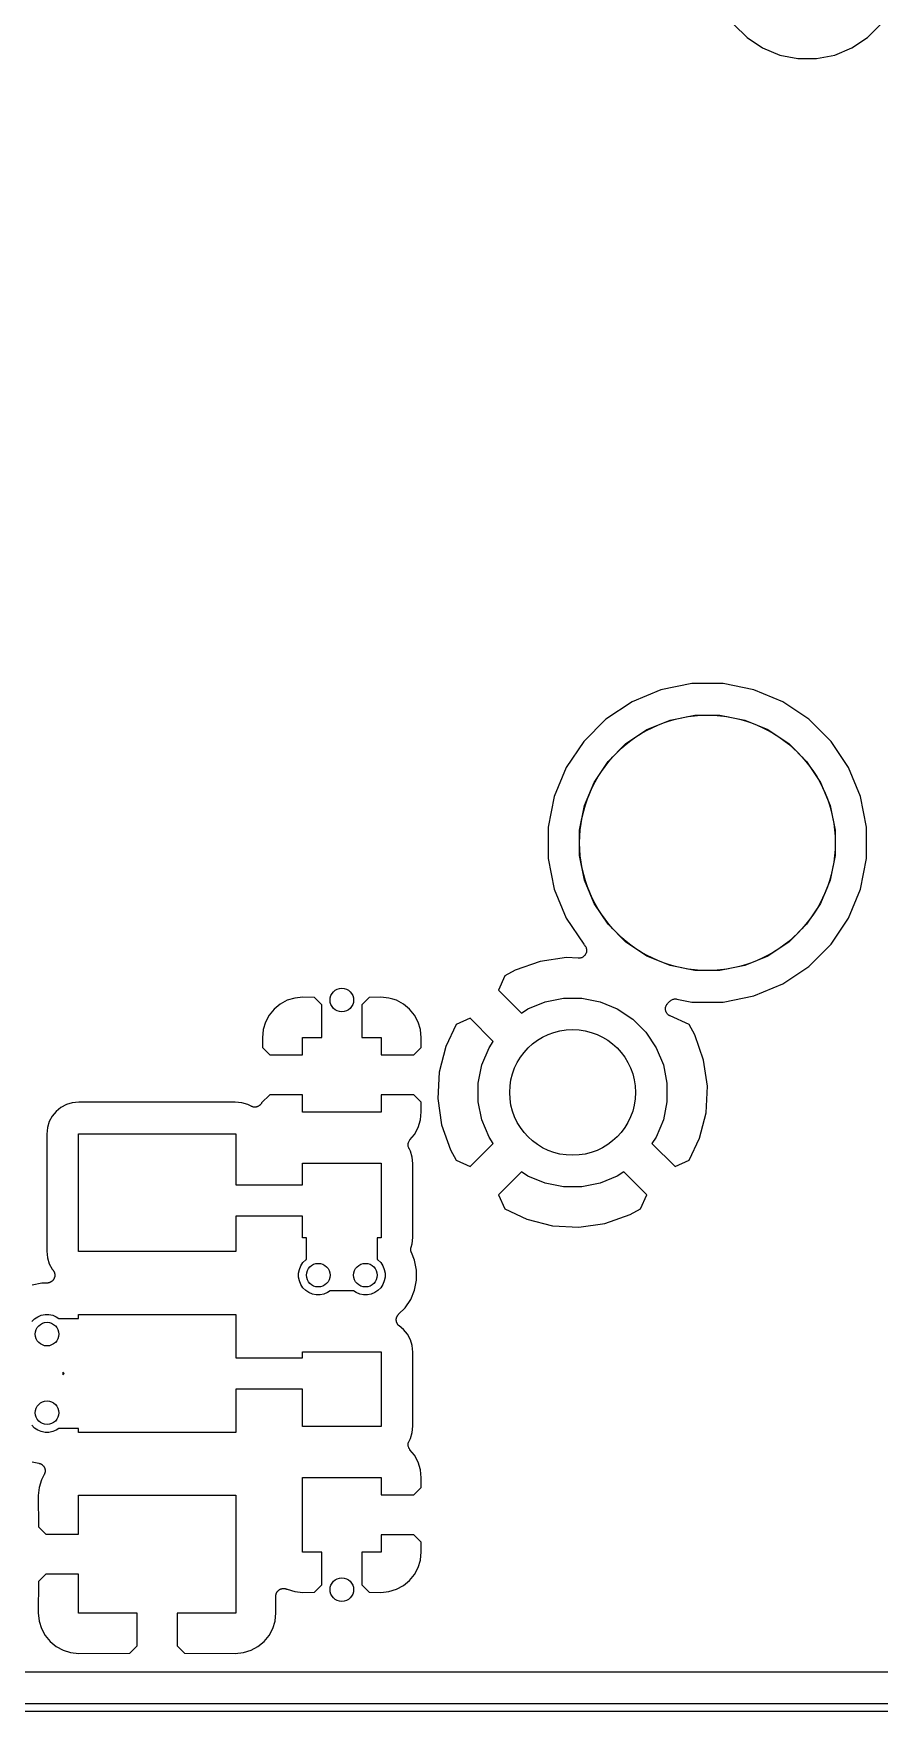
# Model space of a CAD drawing. Extents: x 4.8 to 7.88, y -6.14 to -3.94.
# Drawn here: x 6.322 to 6.746, y -6.144 to -5.303 of the extents above; entities that cross this region are included whole.
import ezdxf

# ---------------------------------------------------------------- set-up
doc = ezdxf.new("R2010")
doc.units = 0
doc.header["$MEASUREMENT"] = 0
doc.layers.add('BLACK', color=7, linetype='CONTINUOUS')

msp = doc.modelspace()

# ---------------------------------------------------------------- linework, layer by layer
at = {"layer": 'BLACK', "linetype": 'CONTINUOUS'}
for p, q in [((6.67275, -5.29878), (6.67933, -5.30536)), ((6.73957, -5.30536), (6.74615, -5.29878)), ((6.67933, -5.30536), (6.68707, -5.31053)), ((6.68707, -5.31053), (6.69567, -5.31409)), ((6.72323, -5.31409), (6.73183, -5.31053)), ((6.73183, -5.31053), (6.73957, -5.30536)), ((6.69567, -5.31409), (6.7048, -5.31591)), ((6.7048, -5.31591), (6.7141, -5.31591)), ((6.7141, -5.31591), (6.72323, -5.31409)), ((6.6516, -5.62894), (6.63619, -5.632)), ((6.6673, -5.62894), (6.6516, -5.62894)), ((6.6827, -5.632), (6.6673, -5.62894)), ((6.62169, -5.63801), (6.60863, -5.64674)), ((6.63619, -5.632), (6.62169, -5.63801)), ((6.69721, -5.63801), (6.6827, -5.632)), ((6.71027, -5.64674), (6.69721, -5.63801)), ((6.60863, -5.64674), (6.59752, -5.65784)), ((6.62914, -5.65197), (6.64079, -5.64714)), ((6.64079, -5.64714), (6.65315, -5.64469)), ((6.65315, -5.64469), (6.66575, -5.64469)), ((6.66575, -5.64469), (6.67811, -5.64714)), ((6.67811, -5.64714), (6.68975, -5.65197)), ((6.72137, -5.65784), (6.71027, -5.64674)), ((6.61867, -5.65897), (6.62914, -5.65197)), ((6.68975, -5.65197), (6.70023, -5.65897)), ((6.59752, -5.65784), (6.5888, -5.6709)), ((6.60976, -5.66788), (6.61867, -5.65897)), ((6.70023, -5.65897), (6.70914, -5.66788)), ((6.7301, -5.6709), (6.72137, -5.65784)), ((6.5888, -5.6709), (6.58279, -5.68541)), ((6.60275, -5.67836), (6.60976, -5.66788)), ((6.70914, -5.66788), (6.71614, -5.67836)), ((6.73611, -5.68541), (6.7301, -5.6709)), ((6.59793, -5.69), (6.60275, -5.67836)), ((6.71614, -5.67836), (6.72097, -5.69)), ((6.58279, -5.68541), (6.57972, -5.70081)), ((6.73917, -5.70081), (6.73611, -5.68541)), ((6.59547, -5.70236), (6.59793, -5.69)), ((6.72097, -5.69), (6.72343, -5.70236)), ((6.57972, -5.70081), (6.57972, -5.71651)), ((6.59547, -5.71496), (6.59547, -5.70236)), ((6.72343, -5.70236), (6.72343, -5.71496)), ((6.73917, -5.71651), (6.73917, -5.70081)), ((6.57972, -5.71651), (6.58279, -5.73192)), ((6.59793, -5.72732), (6.59547, -5.71496)), ((6.72343, -5.71496), (6.72097, -5.72732)), ((6.73611, -5.73192), (6.73917, -5.71651)), ((6.60275, -5.73897), (6.59793, -5.72732)), ((6.72097, -5.72732), (6.71614, -5.73897)), ((6.58279, -5.73192), (6.5888, -5.74643)), ((6.60976, -5.74944), (6.60275, -5.73897)), ((6.71614, -5.73897), (6.70914, -5.74944)), ((6.7301, -5.74643), (6.73611, -5.73192)), ((6.5888, -5.74643), (6.59752, -5.75948)), ((6.72137, -5.75948), (6.7301, -5.74643)), ((6.61867, -5.75836), (6.60976, -5.74944)), ((6.70914, -5.74944), (6.70023, -5.75836)), ((6.59752, -5.75948), (6.5978, -5.75976)), ((6.5978, -5.75976), (6.59784, -5.7598)), ((6.59784, -5.7598), (6.5979, -5.75987)), ((6.5979, -5.75987), (6.59797, -5.75994)), ((6.59797, -5.75994), (6.59814, -5.76017)), ((6.59814, -5.76017), (6.59832, -5.7604)), ((6.59821, -5.76483), (6.59816, -5.76491)), ((6.59827, -5.76476), (6.59821, -5.76483)), ((6.59841, -5.7645), (6.59827, -5.76476)), ((6.59832, -5.7604), (6.59836, -5.76049)), ((6.59836, -5.76049), (6.59842, -5.76056)), ((6.59856, -5.76426), (6.59841, -5.7645)), ((6.59842, -5.76056), (6.59854, -5.76082)), ((6.59854, -5.76082), (6.59867, -5.76108)), ((6.59859, -5.76417), (6.59856, -5.76426)), ((6.59864, -5.76408), (6.59859, -5.76417)), ((6.59873, -5.76381), (6.59864, -5.76408)), ((6.59867, -5.76108), (6.5987, -5.76117)), ((6.5987, -5.76117), (6.59874, -5.76126)), ((6.59883, -5.76354), (6.59873, -5.76381)), ((6.59874, -5.76126), (6.5988, -5.76154)), ((6.5988, -5.76154), (6.59889, -5.76182)), ((6.59884, -5.76344), (6.59883, -5.76354)), ((6.59887, -5.76335), (6.59884, -5.76344)), ((6.5989, -5.76306), (6.59887, -5.76335)), ((6.59889, -5.76182), (6.59889, -5.76192)), ((6.59889, -5.76192), (6.59892, -5.76201)), ((6.59895, -5.76278), (6.5989, -5.76306)), ((6.59892, -5.76201), (6.59893, -5.7623)), ((6.59893, -5.7623), (6.59895, -5.76258)), ((6.59895, -5.76258), (6.59894, -5.76268)), ((6.59894, -5.76268), (6.59895, -5.76278)), ((6.62914, -5.76536), (6.61867, -5.75836)), ((6.70023, -5.75836), (6.68975, -5.76536)), ((6.71027, -5.77059), (6.72137, -5.75948)), ((6.56319, -5.77251), (6.558, -5.77528)), ((6.57576, -5.76806), (6.56319, -5.77251)), ((6.58887, -5.76616), (6.57576, -5.76806)), ((6.59481, -5.76647), (6.58887, -5.76616)), ((6.59491, -5.76647), (6.59481, -5.76647)), ((6.595, -5.76648), (6.59491, -5.76647)), ((6.59529, -5.76645), (6.595, -5.76648)), ((6.59558, -5.76644), (6.59529, -5.76645)), ((6.59567, -5.76642), (6.59558, -5.76644)), ((6.59577, -5.76641), (6.59567, -5.76642)), ((6.59604, -5.76633), (6.59577, -5.76641)), ((6.59632, -5.76626), (6.59604, -5.76633)), ((6.59641, -5.76622), (6.59632, -5.76626)), ((6.5965, -5.76619), (6.59641, -5.76622)), ((6.59676, -5.76605), (6.5965, -5.76619)), ((6.59702, -5.76593), (6.59676, -5.76605)), ((6.5971, -5.76588), (6.59702, -5.76593)), ((6.59718, -5.76583), (6.5971, -5.76588)), ((6.59741, -5.76565), (6.59718, -5.76583)), ((6.59764, -5.76548), (6.59741, -5.76565)), ((6.5977, -5.76541), (6.59764, -5.76548)), ((6.59778, -5.76535), (6.5977, -5.76541)), ((6.59796, -5.76512), (6.59778, -5.76535)), ((6.59816, -5.76491), (6.59796, -5.76512)), ((6.64079, -5.77018), (6.62914, -5.76536)), ((6.65315, -5.77264), (6.64079, -5.77018)), ((6.66575, -5.77264), (6.65315, -5.77264)), ((6.67811, -5.77018), (6.66575, -5.77264)), ((6.68975, -5.76536), (6.67811, -5.77018)), ((6.69721, -5.77931), (6.71027, -5.77059)), ((6.558, -5.77528), (6.5548, -5.78237)), ((6.6827, -5.78532), (6.69721, -5.77931)), ((6.44553, -5.78939), (6.44248, -5.79189)), ((6.449, -5.78754), (6.44553, -5.78939)), ((6.45277, -5.78639), (6.449, -5.78754)), ((6.45686, -5.78599), (6.45277, -5.78639)), ((6.46268, -5.78608), (6.45686, -5.78599)), ((6.46638, -5.78978), (6.46268, -5.78608)), ((6.46638, -5.8061), (6.46638, -5.78978)), ((6.49008, -5.78608), (6.48638, -5.78978)), ((6.48638, -5.78978), (6.48638, -5.8061)), ((6.4959, -5.78599), (6.49008, -5.78608)), ((6.49998, -5.78639), (6.4959, -5.78599)), ((6.50197, -5.787), (6.49998, -5.78639)), ((6.50375, -5.78754), (6.50197, -5.787)), ((6.50197, -5.787), (6.50197, -5.787)), ((6.50723, -5.78939), (6.50375, -5.78754)), ((6.51027, -5.79189), (6.50723, -5.78939)), ((6.5548, -5.78237), (6.56637, -5.79394)), ((6.56957, -5.79179), (6.57817, -5.78823)), ((6.57817, -5.78823), (6.5873, -5.78642)), ((6.5873, -5.78642), (6.5966, -5.78642)), ((6.5966, -5.78642), (6.60573, -5.78823)), ((6.60573, -5.78823), (6.61433, -5.79179)), ((6.63881, -5.79016), (6.63896, -5.78989)), ((6.63896, -5.78989), (6.63911, -5.78961)), ((6.63911, -5.78961), (6.63916, -5.78956)), ((6.63916, -5.78956), (6.63919, -5.78949)), ((6.63919, -5.78949), (6.6394, -5.78926)), ((6.6394, -5.78926), (6.6396, -5.78902)), ((6.6396, -5.78902), (6.64063, -5.78799)), ((6.64063, -5.78799), (6.64064, -5.78798)), ((6.64064, -5.78798), (6.64067, -5.78795)), ((6.64064, -5.78798), (6.64064, -5.78798)), ((6.64064, -5.78798), (6.64064, -5.78798)), ((6.64067, -5.78795), (6.64095, -5.78772)), ((6.64095, -5.78772), (6.64124, -5.78749)), ((6.64124, -5.78749), (6.64125, -5.78748)), ((6.64125, -5.78748), (6.64127, -5.78747)), ((6.64127, -5.78747), (6.64159, -5.7873)), ((6.64159, -5.7873), (6.64192, -5.78713)), ((6.64192, -5.78713), (6.64193, -5.78713)), ((6.64193, -5.78713), (6.64195, -5.78712)), ((6.64195, -5.78712), (6.6423, -5.78702)), ((6.6423, -5.78702), (6.64265, -5.78691)), ((6.64265, -5.78691), (6.64267, -5.78691)), ((6.64267, -5.78691), (6.64269, -5.7869)), ((6.64269, -5.7869), (6.64305, -5.78687)), ((6.64305, -5.78687), (6.64342, -5.78684)), ((6.64342, -5.78684), (6.64344, -5.78684)), ((6.64344, -5.78684), (6.64345, -5.78684)), ((6.64345, -5.78684), (6.64382, -5.78687)), ((6.64382, -5.78687), (6.64418, -5.78691)), ((6.64418, -5.78691), (6.6516, -5.78839)), ((6.6516, -5.78839), (6.6673, -5.78839)), ((6.6673, -5.78839), (6.6827, -5.78532)), ((6.43813, -5.79841), (6.43698, -5.80218)), ((6.43998, -5.79494), (6.43813, -5.79841)), ((6.44248, -5.79189), (6.43998, -5.79494)), ((6.51277, -5.79494), (6.51027, -5.79189)), ((6.51463, -5.79841), (6.51277, -5.79494)), ((6.51577, -5.80218), (6.51463, -5.79841)), ((6.54066, -5.79651), (6.53366, -5.79967)), ((6.55222, -5.80808), (6.54066, -5.79651)), ((6.56637, -5.79394), (6.56957, -5.79179)), ((6.61433, -5.79179), (6.62207, -5.79696)), ((6.62207, -5.79696), (6.62865, -5.80355)), ((6.63845, -5.79164), (6.63849, -5.79134)), ((6.63845, -5.79172), (6.63845, -5.79164)), ((6.63845, -5.79179), (6.63845, -5.79172)), ((6.63847, -5.7921), (6.63845, -5.79179)), ((6.63849, -5.79241), (6.63847, -5.7921)), ((6.63849, -5.79134), (6.63852, -5.79102)), ((6.63851, -5.79248), (6.63849, -5.79241)), ((6.63852, -5.79255), (6.63851, -5.79248)), ((6.63852, -5.79102), (6.63854, -5.79095)), ((6.63861, -5.79285), (6.63852, -5.79255)), ((6.63854, -5.79095), (6.63855, -5.79088)), ((6.63855, -5.79088), (6.63866, -5.79059)), ((6.63868, -5.79315), (6.63861, -5.79285)), ((6.63866, -5.79059), (6.63875, -5.79029)), ((6.63872, -5.79322), (6.63868, -5.79315)), ((6.63874, -5.79329), (6.63872, -5.79322)), ((6.63888, -5.79357), (6.63874, -5.79329)), ((6.63875, -5.79029), (6.63878, -5.79023)), ((6.63878, -5.79023), (6.63881, -5.79016)), ((6.63902, -5.79385), (6.63888, -5.79357)), ((6.63906, -5.79391), (6.63902, -5.79385)), ((6.6391, -5.79397), (6.63906, -5.79391)), ((6.63929, -5.79421), (6.6391, -5.79397)), ((6.63948, -5.79446), (6.63929, -5.79421)), ((6.63953, -5.79451), (6.63948, -5.79446)), ((6.63958, -5.79457), (6.63953, -5.79451)), ((6.63982, -5.79477), (6.63958, -5.79457)), ((6.64005, -5.79498), (6.63982, -5.79477)), ((6.64011, -5.79501), (6.64005, -5.79498)), ((6.64017, -5.79506), (6.64011, -5.79501)), ((6.64044, -5.79521), (6.64017, -5.79506)), ((6.64071, -5.79537), (6.64044, -5.79521)), ((6.64076, -5.79539), (6.64071, -5.79537)), ((6.65033, -5.79971), (6.64076, -5.79539)), ((6.43698, -5.80218), (6.43658, -5.80626)), ((6.43658, -5.80626), (6.43666, -5.8111)), ((6.45669, -5.8148), (6.45669, -5.8061)), ((6.45669, -5.8061), (6.46638, -5.8061)), ((6.48638, -5.8061), (6.49606, -5.8061)), ((6.49606, -5.8061), (6.49606, -5.8148)), ((6.51618, -5.80626), (6.51577, -5.80218)), ((6.51609, -5.8111), (6.51618, -5.80626)), ((6.53366, -5.79967), (6.52841, -5.81068)), ((6.62865, -5.80355), (6.63382, -5.81128)), ((6.6531, -5.8049), (6.65033, -5.79971)), ((6.65755, -5.81747), (6.6531, -5.8049)), ((6.43666, -5.8111), (6.44037, -5.8148)), ((6.44037, -5.8148), (6.45669, -5.8148)), ((6.49606, -5.8148), (6.51238, -5.8148)), ((6.51238, -5.8148), (6.51609, -5.8111)), ((6.52841, -5.81068), (6.52515, -5.82351)), ((6.54652, -5.81988), (6.55008, -5.81128)), ((6.55008, -5.81128), (6.55222, -5.80808)), ((6.63382, -5.81128), (6.63738, -5.81988)), ((6.52515, -5.82351), (6.52445, -5.83674)), ((6.5447, -5.82901), (6.54652, -5.81988)), ((6.63738, -5.81988), (6.63919, -5.82901)), ((6.65945, -5.83058), (6.65755, -5.81747)), ((6.5447, -5.83831), (6.5447, -5.82901)), ((6.63919, -5.82901), (6.63919, -5.83831)), ((6.65875, -5.84381), (6.65945, -5.83058)), ((6.33843, -5.83971), (6.3357, -5.84117)), ((6.3414, -5.83881), (6.33843, -5.83971)), ((6.34468, -5.83849), (6.3414, -5.83881)), ((6.42304, -5.83849), (6.34468, -5.83849)), ((6.42632, -5.83881), (6.42304, -5.83849)), ((6.42928, -5.83971), (6.42632, -5.83881)), ((6.4309, -5.84057), (6.42928, -5.83971)), ((6.43472, -5.8405), (6.43459, -5.84058)), ((6.43485, -5.84043), (6.43472, -5.8405)), ((6.43504, -5.84029), (6.43485, -5.84043)), ((6.43523, -5.84016), (6.43504, -5.84029)), ((6.43534, -5.84005), (6.43523, -5.84016)), ((6.43546, -5.83996), (6.43534, -5.84005)), ((6.43561, -5.83978), (6.43546, -5.83996)), ((6.43578, -5.83962), (6.43561, -5.83978)), ((6.43586, -5.83949), (6.43578, -5.83962)), ((6.43596, -5.83938), (6.43586, -5.83949)), ((6.43608, -5.83918), (6.43596, -5.83938)), ((6.43621, -5.83898), (6.43608, -5.83918)), ((6.43622, -5.83895), (6.43621, -5.83898)), ((6.44037, -5.8348), (6.43622, -5.83895)), ((6.45669, -5.8348), (6.44037, -5.8348)), ((6.45669, -5.8435), (6.45669, -5.8348)), ((6.51238, -5.8348), (6.49606, -5.8348)), ((6.49606, -5.8348), (6.49606, -5.8435)), ((6.51609, -5.83851), (6.51238, -5.8348)), ((6.51618, -5.84334), (6.51609, -5.83851)), ((6.52445, -5.83674), (6.52635, -5.84985)), ((6.54652, -5.84744), (6.5447, -5.83831)), ((6.63919, -5.83831), (6.63738, -5.84744)), ((6.32987, -5.84828), (6.32897, -5.85124)), ((6.33133, -5.84554), (6.32987, -5.84828)), ((6.3333, -5.84314), (6.33133, -5.84554)), ((6.3357, -5.84117), (6.3333, -5.84314)), ((6.43103, -5.84063), (6.4309, -5.84057)), ((6.43116, -5.8407), (6.43103, -5.84063)), ((6.43139, -5.84078), (6.43116, -5.8407)), ((6.43161, -5.84087), (6.43139, -5.84078)), ((6.43175, -5.8409), (6.43161, -5.84087)), ((6.43189, -5.84094), (6.43175, -5.8409)), ((6.43213, -5.84097), (6.43189, -5.84094)), ((6.43236, -5.84102), (6.43213, -5.84097)), ((6.43251, -5.84102), (6.43236, -5.84102)), ((6.43266, -5.84104), (6.43251, -5.84102)), ((6.43289, -5.84102), (6.43266, -5.84104)), ((6.43313, -5.84102), (6.43289, -5.84102)), ((6.43327, -5.84099), (6.43313, -5.84102)), ((6.43342, -5.84098), (6.43327, -5.84099)), ((6.43365, -5.84092), (6.43342, -5.84098)), ((6.43388, -5.84087), (6.43365, -5.84092)), ((6.43402, -5.84082), (6.43388, -5.84087)), ((6.43416, -5.84078), (6.43402, -5.84082)), ((6.43437, -5.84067), (6.43416, -5.84078)), ((6.43459, -5.84058), (6.43437, -5.84067)), ((6.49606, -5.8435), (6.45669, -5.8435)), ((6.51463, -5.85119), (6.51577, -5.84742)), ((6.51577, -5.84742), (6.51618, -5.84334)), ((6.55008, -5.85604), (6.54652, -5.84744)), ((6.63738, -5.84744), (6.63382, -5.85604)), ((6.65549, -5.85665), (6.65875, -5.84381)), ((6.32897, -5.85124), (6.32864, -5.85452)), ((6.32864, -5.85452), (6.32864, -5.91319)), ((6.34449, -5.91339), (6.34449, -5.85433)), ((6.34449, -5.85433), (6.42323, -5.85433)), ((6.42323, -5.85433), (6.42323, -5.87992)), ((6.51047, -5.85748), (6.51277, -5.85467)), ((6.51277, -5.85467), (6.51463, -5.85119)), ((6.52635, -5.84985), (6.5308, -5.86242)), ((6.55222, -5.85924), (6.55008, -5.85604)), ((6.63382, -5.85604), (6.63167, -5.85924)), ((6.65024, -5.86765), (6.65549, -5.85665)), ((6.50959, -5.85958), (6.5096, -5.85956)), ((6.50959, -5.85995), (6.50959, -5.85958)), ((6.50959, -5.86031), (6.50959, -5.85995)), ((6.50959, -5.86033), (6.50959, -5.86031)), ((6.50959, -5.86035), (6.50959, -5.86033)), ((6.50966, -5.86071), (6.50959, -5.86035)), ((6.5096, -5.85955), (6.50967, -5.85919)), ((6.5096, -5.85956), (6.5096, -5.85955)), ((6.50973, -5.86107), (6.50966, -5.86071)), ((6.50967, -5.85919), (6.50974, -5.85883)), ((6.50973, -5.86109), (6.50973, -5.86107)), ((6.50974, -5.8611), (6.50973, -5.86109)), ((6.50974, -5.85883), (6.50975, -5.85881)), ((6.50988, -5.86145), (6.50974, -5.8611)), ((6.50975, -5.85879), (6.5099, -5.85846)), ((6.50975, -5.85881), (6.50975, -5.85879)), ((6.51001, -5.86178), (6.50988, -5.86145)), ((6.5099, -5.85846), (6.51004, -5.85812)), ((6.51003, -5.86181), (6.51001, -5.86178)), ((6.51003, -5.86182), (6.51003, -5.86181)), ((6.51003, -5.86181), (6.51003, -5.86181)), ((6.51004, -5.86183), (6.51003, -5.86182)), ((6.51004, -5.85812), (6.51005, -5.8581)), ((6.51068, -5.86304), (6.51004, -5.86183)), ((6.51005, -5.8581), (6.51006, -5.85809)), ((6.51006, -5.85809), (6.51026, -5.85779)), ((6.51026, -5.85779), (6.51047, -5.85748)), ((6.51158, -5.86601), (6.51068, -5.86304)), ((6.5308, -5.86242), (6.53357, -5.86761)), ((6.54066, -5.87081), (6.55222, -5.85924)), ((6.63167, -5.85924), (6.64324, -5.87081)), ((6.45669, -5.87992), (6.45669, -5.86909)), ((6.45669, -5.86909), (6.49606, -5.86909)), ((6.49606, -5.86909), (6.49606, -5.9065)), ((6.51191, -5.86929), (6.51158, -5.86601)), ((6.51191, -5.9063), (6.51191, -5.86929)), ((6.53357, -5.86761), (6.54066, -5.87081)), ((6.56637, -5.87339), (6.5548, -5.88495)), ((6.56957, -5.87553), (6.56637, -5.87339)), ((6.61753, -5.87339), (6.61433, -5.87553)), ((6.6291, -5.88495), (6.61753, -5.87339)), ((6.64324, -5.87081), (6.65024, -5.86765)), ((6.42323, -5.87992), (6.45669, -5.87992)), ((6.57817, -5.87909), (6.56957, -5.87553)), ((6.5873, -5.88091), (6.57817, -5.87909)), ((6.5966, -5.88091), (6.5873, -5.88091)), ((6.60573, -5.87909), (6.5966, -5.88091)), ((6.61433, -5.87553), (6.60573, -5.87909)), ((6.5548, -5.88495), (6.55796, -5.89195)), ((6.6259, -5.89204), (6.6291, -5.88495)), ((6.45669, -5.89567), (6.42323, -5.89567)), ((6.42323, -5.89567), (6.42323, -5.91339)), ((6.45669, -5.9065), (6.45669, -5.89567)), ((6.55796, -5.89195), (6.56896, -5.8972)), ((6.56896, -5.8972), (6.5818, -5.90046)), ((6.59503, -5.90116), (6.60814, -5.89926)), ((6.60814, -5.89926), (6.62071, -5.89481)), ((6.62071, -5.89481), (6.6259, -5.89204)), ((6.45866, -5.9065), (6.45669, -5.9065)), ((6.45866, -5.91731), (6.45866, -5.9065)), ((6.49606, -5.9065), (6.49409, -5.9065)), ((6.49409, -5.9065), (6.49409, -5.91731)), ((6.51158, -5.90958), (6.51191, -5.9063)), ((6.5818, -5.90046), (6.59503, -5.90116)), ((6.32864, -5.91319), (6.32897, -5.91647)), ((6.42323, -5.91339), (6.34449, -5.91339)), ((6.51091, -5.91234), (6.51093, -5.91217)), ((6.51093, -5.91256), (6.51091, -5.91234)), ((6.51093, -5.912), (6.51097, -5.91179)), ((6.51093, -5.91217), (6.51093, -5.912)), ((6.51093, -5.91277), (6.51093, -5.91256)), ((6.51096, -5.91294), (6.51093, -5.91277)), ((6.51097, -5.91311), (6.51096, -5.91294)), ((6.51097, -5.91179), (6.51099, -5.91158)), ((6.51103, -5.91332), (6.51097, -5.91311)), ((6.51099, -5.91158), (6.51104, -5.91142)), ((6.51107, -5.91352), (6.51103, -5.91332)), ((6.51104, -5.91142), (6.51108, -5.91125)), ((6.51114, -5.91368), (6.51107, -5.91352)), ((6.51108, -5.91125), (6.51158, -5.90958)), ((6.51119, -5.91385), (6.51114, -5.91368)), ((6.51121, -5.9139), (6.51119, -5.91385)), ((6.5128, -5.91773), (6.51121, -5.9139)), ((6.32897, -5.91647), (6.32987, -5.91944)), ((6.32987, -5.91944), (6.33133, -5.92218)), ((6.33133, -5.92218), (6.33176, -5.9227)), ((6.33176, -5.9227), (6.33179, -5.92274)), ((6.33179, -5.92274), (6.33189, -5.9229)), ((6.33189, -5.9229), (6.33201, -5.92304)), ((6.33201, -5.92304), (6.3321, -5.92322)), ((6.3321, -5.92322), (6.33221, -5.92339)), ((6.33221, -5.92339), (6.33228, -5.92356)), ((6.33228, -5.92356), (6.33237, -5.92372)), ((6.33237, -5.92372), (6.33242, -5.92391)), ((6.33242, -5.92391), (6.3325, -5.9241)), ((6.3325, -5.9241), (6.33253, -5.92428)), ((6.33253, -5.92428), (6.33258, -5.92446)), ((6.33258, -5.92446), (6.3326, -5.92466)), ((6.45472, -5.92423), (6.4551, -5.92233)), ((6.45472, -5.92617), (6.45472, -5.92423)), ((6.4551, -5.92233), (6.45584, -5.92053)), ((6.45584, -5.92053), (6.45692, -5.91892)), ((6.45692, -5.91892), (6.45829, -5.91755)), ((6.45829, -5.91755), (6.45866, -5.91731)), ((6.49409, -5.91731), (6.49446, -5.91755)), ((6.49446, -5.91755), (6.49583, -5.91892)), ((6.49583, -5.91892), (6.49691, -5.92053)), ((6.49691, -5.92053), (6.49765, -5.92233)), ((6.49765, -5.92233), (6.49803, -5.92423)), ((6.49803, -5.92423), (6.49803, -5.92617)), ((6.51378, -5.92268), (6.5128, -5.91773)), ((6.51378, -5.92772), (6.51378, -5.92268)), ((6.32622, -5.92913), (6.32128, -5.93012)), ((6.32872, -5.92913), (6.32622, -5.92913)), ((6.3289, -5.92912), (6.32872, -5.92913)), ((6.32908, -5.92912), (6.3289, -5.92912)), ((6.32928, -5.92908), (6.32908, -5.92912)), ((6.32948, -5.92906), (6.32928, -5.92908)), ((6.32966, -5.92901), (6.32948, -5.92906)), ((6.32984, -5.92897), (6.32966, -5.92901)), ((6.33002, -5.92889), (6.32984, -5.92897)), ((6.33022, -5.92884), (6.33002, -5.92889)), ((6.33038, -5.92875), (6.33022, -5.92884)), ((6.33055, -5.92868), (6.33038, -5.92875)), ((6.33072, -5.92857), (6.33055, -5.92868)), ((6.33089, -5.92848), (6.33072, -5.92857)), ((6.33104, -5.92836), (6.33089, -5.92848)), ((6.33119, -5.92826), (6.33104, -5.92836)), ((6.33133, -5.92812), (6.33119, -5.92826)), ((6.33149, -5.92799), (6.33133, -5.92812)), ((6.33161, -5.92785), (6.33149, -5.92799)), ((6.33174, -5.92772), (6.33161, -5.92785)), ((6.33185, -5.92755), (6.33174, -5.92772)), ((6.33198, -5.9274), (6.33185, -5.92755)), ((6.33207, -5.92724), (6.33198, -5.9274)), ((6.33217, -5.92708), (6.33207, -5.92724)), ((6.33225, -5.9269), (6.33217, -5.92708)), ((6.33235, -5.92672), (6.33225, -5.9269)), ((6.3324, -5.92655), (6.33235, -5.92672)), ((6.33247, -5.92638), (6.3324, -5.92655)), ((6.33251, -5.92618), (6.33247, -5.92638)), ((6.33257, -5.92599), (6.33251, -5.92618)), ((6.33259, -5.9258), (6.33257, -5.92599)), ((6.33263, -5.92562), (6.33259, -5.9258)), ((6.3326, -5.92466), (6.33264, -5.92486)), ((6.33265, -5.92522), (6.33263, -5.92542)), ((6.33263, -5.92542), (6.33263, -5.92562)), ((6.33264, -5.92486), (6.33264, -5.92504)), ((6.33264, -5.92504), (6.33265, -5.92522)), ((6.4551, -5.92807), (6.45472, -5.92617)), ((6.45584, -5.92986), (6.4551, -5.92807)), ((6.45692, -5.93147), (6.45584, -5.92986)), ((6.45829, -5.93284), (6.45692, -5.93147)), ((6.4599, -5.93392), (6.45829, -5.93284)), ((6.49446, -5.93284), (6.49285, -5.93392)), ((6.49583, -5.93147), (6.49446, -5.93284)), ((6.49691, -5.92986), (6.49583, -5.93147)), ((6.49765, -5.92807), (6.49691, -5.92986)), ((6.49803, -5.92617), (6.49765, -5.92807)), ((6.51087, -5.93732), (6.5128, -5.93266)), ((6.5128, -5.93266), (6.51378, -5.92772)), ((6.4617, -5.93466), (6.4599, -5.93392)), ((6.4636, -5.93504), (6.4617, -5.93466)), ((6.46554, -5.93504), (6.4636, -5.93504)), ((6.46744, -5.93466), (6.46554, -5.93504)), ((6.46923, -5.93392), (6.46744, -5.93466)), ((6.4705, -5.93307), (6.46923, -5.93392)), ((6.48226, -5.93307), (6.4705, -5.93307)), ((6.48353, -5.93392), (6.48226, -5.93307)), ((6.48532, -5.93466), (6.48353, -5.93392)), ((6.48722, -5.93504), (6.48532, -5.93466)), ((6.48916, -5.93504), (6.48722, -5.93504)), ((6.49106, -5.93466), (6.48916, -5.93504)), ((6.49285, -5.93392), (6.49106, -5.93466)), ((6.50807, -5.94151), (6.51087, -5.93732)), ((6.32109, -5.94845), (6.32247, -5.94708)), ((6.32247, -5.94708), (6.32408, -5.946)), ((6.32408, -5.946), (6.32587, -5.94526)), ((6.32587, -5.94526), (6.32777, -5.94488)), ((6.32777, -5.94488), (6.32971, -5.94488)), ((6.32971, -5.94488), (6.33161, -5.94526)), ((6.33161, -5.94526), (6.3334, -5.946)), ((6.3334, -5.946), (6.33467, -5.94685)), ((6.33467, -5.94685), (6.34449, -5.94685)), ((6.34449, -5.94685), (6.34449, -5.94488)), ((6.34449, -5.94488), (6.42323, -5.94488)), ((6.42323, -5.94488), (6.42323, -5.96654)), ((6.50364, -5.94755), (6.50366, -5.94735)), ((6.50366, -5.94773), (6.50364, -5.94755)), ((6.50366, -5.94714), (6.5037, -5.94697)), ((6.50366, -5.94735), (6.50366, -5.94714)), ((6.50366, -5.94791), (6.50366, -5.94773)), ((6.50369, -5.94811), (6.50366, -5.94791)), ((6.50371, -5.94832), (6.50369, -5.94811)), ((6.5037, -5.94697), (6.50372, -5.94679)), ((6.50376, -5.94849), (6.50371, -5.94832)), ((6.50372, -5.94679), (6.50378, -5.94659)), ((6.5038, -5.94867), (6.50376, -5.94849)), ((6.50378, -5.94659), (6.50382, -5.94639)), ((6.50387, -5.94886), (6.5038, -5.94867)), ((6.50382, -5.94639), (6.50389, -5.94623)), ((6.50393, -5.94905), (6.50387, -5.94886)), ((6.50389, -5.94623), (6.50394, -5.94605)), ((6.50402, -5.94921), (6.50393, -5.94905)), ((6.50394, -5.94605), (6.50404, -5.94587)), ((6.50408, -5.94938), (6.50402, -5.94921)), ((6.50404, -5.94587), (6.50412, -5.94568)), ((6.50419, -5.94955), (6.50408, -5.94938)), ((6.50412, -5.94568), (6.50422, -5.94553)), ((6.50429, -5.94973), (6.50419, -5.94955)), ((6.50422, -5.94553), (6.50431, -5.94538)), ((6.5044, -5.94987), (6.50429, -5.94973)), ((6.50431, -5.94538), (6.50444, -5.94522)), ((6.50444, -5.94522), (6.50455, -5.94505)), ((6.50455, -5.94505), (6.50468, -5.94492)), ((6.50468, -5.94492), (6.50479, -5.94478)), ((6.50479, -5.94478), (6.50807, -5.94151)), ((6.5045, -5.95002), (6.5044, -5.94987)), ((6.50464, -5.95017), (6.5045, -5.95002)), ((6.50477, -5.95033), (6.50464, -5.95017)), ((6.50491, -5.95045), (6.50477, -5.95033)), ((6.50504, -5.95057), (6.50491, -5.95045)), ((6.50508, -5.95061), (6.50504, -5.95057)), ((6.50725, -5.95239), (6.50508, -5.95061)), ((6.50922, -5.95479), (6.50725, -5.95239)), ((6.51068, -5.95753), (6.50922, -5.95479)), ((6.51158, -5.9605), (6.51068, -5.95753)), ((6.42323, -5.96654), (6.45669, -5.96654)), ((6.45669, -5.96654), (6.45669, -5.96358)), ((6.45669, -5.96358), (6.49606, -5.96358)), ((6.49606, -5.96358), (6.49606, -6.00098)), ((6.51191, -5.96378), (6.51158, -5.9605)), ((6.51191, -6.00079), (6.51191, -5.96378)), ((6.33729, -5.97441), (6.33661, -5.97373)), ((6.33661, -5.97373), (6.33661, -5.97508)), ((6.33661, -5.97508), (6.33729, -5.97441)), ((6.45669, -5.98228), (6.42323, -5.98228)), ((6.42323, -5.98228), (6.42323, -6.00394)), ((6.45669, -6.00098), (6.45669, -5.98228)), ((6.32247, -6.00174), (6.32109, -6.00037)), ((6.32408, -6.00282), (6.32247, -6.00174)), ((6.32587, -6.00356), (6.32408, -6.00282)), ((6.32777, -6.00394), (6.32587, -6.00356)), ((6.32971, -6.00394), (6.32777, -6.00394)), ((6.33161, -6.00356), (6.32971, -6.00394)), ((6.3334, -6.00282), (6.33161, -6.00356)), ((6.33467, -6.00197), (6.3334, -6.00282)), ((6.34449, -6.00197), (6.33467, -6.00197)), ((6.34449, -6.00394), (6.34449, -6.00197)), ((6.42323, -6.00394), (6.34449, -6.00394)), ((6.49606, -6.00098), (6.45669, -6.00098)), ((6.50975, -6.00892), (6.5099, -6.00858)), ((6.5099, -6.00858), (6.51004, -6.00825)), ((6.51004, -6.00825), (6.51068, -6.00704)), ((6.51068, -6.00704), (6.51158, -6.00407)), ((6.51158, -6.00407), (6.51191, -6.00079)), ((6.50959, -6.00971), (6.5096, -6.00969)), ((6.50959, -6.01008), (6.50959, -6.00971)), ((6.50959, -6.01044), (6.50959, -6.01008)), ((6.50959, -6.01046), (6.50959, -6.01044)), ((6.50959, -6.01048), (6.50959, -6.01046)), ((6.50966, -6.01084), (6.50959, -6.01048)), ((6.5096, -6.00968), (6.50967, -6.00932)), ((6.5096, -6.00969), (6.5096, -6.00968)), ((6.50973, -6.0112), (6.50966, -6.01084)), ((6.50967, -6.00932), (6.50974, -6.00896)), ((6.50974, -6.01122), (6.50973, -6.0112)), ((6.50974, -6.00896), (6.50975, -6.00894)), ((6.50974, -6.01123), (6.50974, -6.01122)), ((6.50988, -6.01157), (6.50974, -6.01123)), ((6.50975, -6.00894), (6.50975, -6.00892)), ((6.51001, -6.01191), (6.50988, -6.01157)), ((6.51002, -6.01193), (6.51001, -6.01191)), ((6.51003, -6.01194), (6.51002, -6.01193)), ((6.51023, -6.01225), (6.51003, -6.01194)), ((6.51043, -6.01256), (6.51023, -6.01225)), ((6.51045, -6.01258), (6.51043, -6.01256)), ((6.51047, -6.0126), (6.51045, -6.01258)), ((6.51045, -6.01258), (6.51045, -6.01258)), ((6.51045, -6.01258), (6.51045, -6.01258)), ((6.51277, -6.01541), (6.51047, -6.0126)), ((6.51463, -6.01888), (6.51277, -6.01541)), ((6.32128, -6.0187), (6.32464, -6.01937)), ((6.32464, -6.01937), (6.32469, -6.01938)), ((6.32469, -6.01938), (6.32486, -6.01944)), ((6.32486, -6.01944), (6.32504, -6.01947)), ((6.32504, -6.01947), (6.32523, -6.01955)), ((6.32523, -6.01955), (6.32542, -6.01961)), ((6.32542, -6.01961), (6.32558, -6.0197)), ((6.32558, -6.0197), (6.32575, -6.01977)), ((6.32575, -6.01977), (6.32592, -6.01989)), ((6.32592, -6.01989), (6.3261, -6.01998)), ((6.32734, -6.02509), (6.32592, -6.02774)), ((6.3261, -6.01998), (6.32623, -6.0201)), ((6.32623, -6.0201), (6.32638, -6.0202)), ((6.32638, -6.0202), (6.32653, -6.02035)), ((6.32653, -6.02035), (6.32668, -6.02048)), ((6.32668, -6.02048), (6.3268, -6.02062)), ((6.3268, -6.02062), (6.32692, -6.02075)), ((6.32692, -6.02075), (6.32704, -6.02092)), ((6.32704, -6.02092), (6.32716, -6.02108)), ((6.32716, -6.02108), (6.32725, -6.02124)), ((6.32725, -6.02124), (6.32735, -6.02139)), ((6.32741, -6.02492), (6.32734, -6.02509)), ((6.32735, -6.02139), (6.32743, -6.02158)), ((6.3275, -6.02476), (6.32741, -6.02492)), ((6.32743, -6.02158), (6.32752, -6.02176)), ((6.32756, -6.02457), (6.3275, -6.02476)), ((6.32752, -6.02176), (6.32757, -6.02193)), ((6.32763, -6.02438), (6.32756, -6.02457)), ((6.32757, -6.02193), (6.32764, -6.0221)), ((6.32767, -6.0242), (6.32763, -6.02438)), ((6.32764, -6.0221), (6.32768, -6.0223)), ((6.32772, -6.02403), (6.32767, -6.0242)), ((6.32768, -6.0223), (6.32774, -6.0225)), ((6.32775, -6.02382), (6.32772, -6.02403)), ((6.32774, -6.0225), (6.32775, -6.02268)), ((6.32775, -6.02268), (6.32779, -6.02286)), ((6.32779, -6.02362), (6.32775, -6.02382)), ((6.32779, -6.02286), (6.32779, -6.02306)), ((6.32779, -6.02306), (6.32781, -6.02326)), ((6.32781, -6.02326), (6.32779, -6.02344)), ((6.32779, -6.02344), (6.32779, -6.02362)), ((6.51577, -6.02265), (6.51463, -6.01888)), ((6.51618, -6.02673), (6.51577, -6.02265)), ((6.32478, -6.03151), (6.32437, -6.03561)), ((6.32592, -6.02774), (6.32478, -6.03151)), ((6.45669, -6.06398), (6.45669, -6.02657)), ((6.45669, -6.02657), (6.49606, -6.02657)), ((6.49606, -6.02657), (6.49606, -6.03528)), ((6.51238, -6.03528), (6.51609, -6.03157)), ((6.51609, -6.03157), (6.51618, -6.02673)), ((6.32437, -6.03561), (6.32448, -6.05127)), ((6.34449, -6.05496), (6.34449, -6.03543)), ((6.34449, -6.03543), (6.42323, -6.03543)), ((6.42323, -6.03543), (6.42323, -6.09449)), ((6.49606, -6.03528), (6.51238, -6.03528)), ((6.32448, -6.05127), (6.32817, -6.05496)), ((6.32817, -6.05496), (6.34449, -6.05496)), ((6.49606, -6.05528), (6.49606, -6.06398)), ((6.51238, -6.05528), (6.49606, -6.05528)), ((6.51609, -6.05898), (6.51238, -6.05528)), ((6.51618, -6.06382), (6.51609, -6.05898)), ((6.46638, -6.06398), (6.45669, -6.06398)), ((6.46638, -6.0803), (6.46638, -6.06398)), ((6.49606, -6.06398), (6.48638, -6.06398)), ((6.48638, -6.06398), (6.48638, -6.0803)), ((6.51577, -6.0679), (6.51618, -6.06382)), ((6.32817, -6.07496), (6.32448, -6.07865)), ((6.34449, -6.07496), (6.32817, -6.07496)), ((6.34449, -6.09449), (6.34449, -6.07496)), ((6.51027, -6.07819), (6.51277, -6.07514)), ((6.51277, -6.07514), (6.51463, -6.07167)), ((6.51463, -6.07167), (6.51577, -6.0679)), ((6.32448, -6.07865), (6.32437, -6.09431)), ((6.44369, -6.08436), (6.44377, -6.08418)), ((6.44377, -6.08418), (6.44387, -6.08402)), ((6.44387, -6.08402), (6.44396, -6.08386)), ((6.44396, -6.08386), (6.44409, -6.0837)), ((6.44409, -6.0837), (6.4442, -6.08354)), ((6.4442, -6.08354), (6.44433, -6.08341)), ((6.44433, -6.08341), (6.44445, -6.08326)), ((6.44445, -6.08326), (6.4446, -6.08314)), ((6.4446, -6.08314), (6.44474, -6.083)), ((6.44474, -6.083), (6.4449, -6.0829)), ((6.4449, -6.0829), (6.44505, -6.08278)), ((6.44505, -6.08278), (6.44522, -6.08269)), ((6.44522, -6.08269), (6.44538, -6.08258)), ((6.44538, -6.08258), (6.44556, -6.08251)), ((6.44556, -6.08251), (6.44573, -6.08242)), ((6.44573, -6.08242), (6.44591, -6.08236)), ((6.44591, -6.08236), (6.4461, -6.08229)), ((6.4461, -6.08229), (6.44628, -6.08225)), ((6.44628, -6.08225), (6.44646, -6.0822)), ((6.44646, -6.0822), (6.44666, -6.08218)), ((6.44666, -6.08218), (6.44685, -6.08214)), ((6.44685, -6.08214), (6.44704, -6.08214)), ((6.44704, -6.08214), (6.44723, -6.08212)), ((6.44723, -6.08212), (6.44742, -6.08214)), ((6.44742, -6.08214), (6.44762, -6.08214)), ((6.44762, -6.08214), (6.4478, -6.08218)), ((6.4478, -6.08218), (6.44799, -6.0822)), ((6.44799, -6.0822), (6.44818, -6.08225)), ((6.44818, -6.08225), (6.44837, -6.08229)), ((6.44837, -6.08229), (6.44855, -6.08236)), ((6.44855, -6.08236), (6.44873, -6.08242)), ((6.44873, -6.08242), (6.4489, -6.08251)), ((6.4489, -6.08251), (6.44892, -6.08252)), ((6.44892, -6.08252), (6.45277, -6.08369)), ((6.45277, -6.08369), (6.45686, -6.08409)), ((6.45686, -6.08409), (6.46268, -6.084)), ((6.46268, -6.084), (6.46638, -6.0803)), ((6.48638, -6.0803), (6.49008, -6.084)), ((6.49008, -6.084), (6.4959, -6.08409)), ((6.4959, -6.08409), (6.49998, -6.08369)), ((6.49998, -6.08369), (6.50375, -6.08254)), ((6.50375, -6.08254), (6.50723, -6.08069)), ((6.50723, -6.08069), (6.51027, -6.07819)), ((6.44329, -6.08603), (6.44331, -6.08583)), ((6.44329, -6.08608), (6.44329, -6.08603)), ((6.44334, -6.09431), (6.44329, -6.08608)), ((6.44331, -6.08564), (6.44335, -6.08545)), ((6.44331, -6.08583), (6.44331, -6.08564)), ((6.44335, -6.08545), (6.44337, -6.08526)), ((6.44337, -6.08526), (6.44343, -6.08508)), ((6.44343, -6.08508), (6.44347, -6.08489)), ((6.44347, -6.08489), (6.44354, -6.08471)), ((6.44354, -6.08471), (6.4436, -6.08453)), ((6.4436, -6.08453), (6.44369, -6.08436)), ((6.32437, -6.09431), (6.32478, -6.09841)), ((6.32478, -6.09841), (6.32592, -6.10218)), ((6.37386, -6.09449), (6.34449, -6.09449)), ((6.37386, -6.11081), (6.37386, -6.09449)), ((6.42323, -6.09449), (6.39386, -6.09449)), ((6.39386, -6.09449), (6.39386, -6.11081)), ((6.4418, -6.10218), (6.44294, -6.09841)), ((6.44294, -6.09841), (6.44334, -6.09431)), ((6.32592, -6.10218), (6.32778, -6.10565)), ((6.32778, -6.10565), (6.33028, -6.1087)), ((6.33028, -6.1087), (6.33332, -6.1112)), ((6.43439, -6.1112), (6.43744, -6.1087)), ((6.43744, -6.1087), (6.43994, -6.10565)), ((6.43994, -6.10565), (6.4418, -6.10218)), ((6.33332, -6.1112), (6.3368, -6.11306)), ((6.3368, -6.11306), (6.34057, -6.1142)), ((6.34057, -6.1142), (6.34467, -6.1146)), ((6.34467, -6.1146), (6.37017, -6.1145)), ((6.37017, -6.1145), (6.37386, -6.11081)), ((6.39386, -6.11081), (6.39754, -6.1145)), ((6.39754, -6.1145), (6.42304, -6.1146)), ((6.42304, -6.1146), (6.42715, -6.1142)), ((6.42715, -6.1142), (6.43092, -6.11306)), ((6.43092, -6.11306), (6.43439, -6.1112)), ((7.73425, -6.12402), (6.04172, -6.12402)), ((4.80512, -6.13976), (7.75394, -6.13976)), ((7.75581, -6.1437), (4.80325, -6.1437))]:
    msp.add_line(p, q, dxfattribs=at)
at = {"layer": 'BLACK'}
for centre, radius in [((6.65945, -5.70866), 0.06398), ((6.65945, -5.70866), 0.06398), ((6.47638, -5.7874), 0.00591), ((6.59195, -5.83366), 0.0315), ((6.59195, -5.83366), 0.0315), ((6.46457, -5.9252), 0.00591), ((6.48819, -5.9252), 0.00591), ((6.32874, -5.95472), 0.00591), ((6.32874, -5.99409), 0.00591), ((6.47638, -6.08268), 0.00591)]:
    msp.add_circle(centre, radius, dxfattribs=at)

doc.saveas('drawing.dxf')
